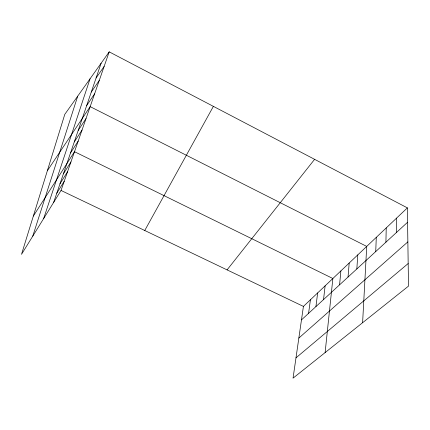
<?xml version="1.0" encoding="UTF-8"?>
<svg xmlns="http://www.w3.org/2000/svg" width="430" height="430" viewBox="0 0 430 430"><rect width="100%" height="100%" fill="white"/><g stroke="black" fill="none" stroke-linecap="round" stroke-linejoin="round"><path stroke-width="0.64" d="M396.514 232.436L396.584 218.112M385.909 242.197L386.226 227.922M375.734 251.561L376.282 237.349M362.608 322.704L366.72 246.411L90.16 106.635L47.348 170.758M356.835 268.949L357.787 254.877M348.047 277.033L349.181 263.036M339.582 284.821L340.877 270.911M325.118 352.589L332.863 278.506L74.503 151.693L33.33 216.102M323.537 299.586L325.123 285.837M315.932 306.585L317.646 292.927M308.579 313.346L310.417 299.78M407.371 207.883L303.424 306.407L293.05 378.153L408.5 286.117L407.371 207.883L109.204 51.847L64.796 114.337L21.5 254.361L61.033 190.452L109.204 51.847M32.75 236.172L77.722 96.143M43.666 218.531L90.042 78.808M53.653 202.385L101.125 63.21M144.754 230.501L213.387 106.371M56.776 193.226L64.221 181.283M60.017 183.723L67.521 171.78M63.382 173.87L70.95 161.922M70.498 152.994L78.19 141.078M74.272 141.932L82.028 130.048M78.201 130.414L86.016 118.572M86.693 105.527L94.616 93.815M91.289 92.052L99.266 80.437M96.094 77.964L104.124 66.462M227.083 269.884L314.599 159.337M301.478 319.882L407.575 222.262M298.85 338.061L407.86 241.88M295.99 357.846L408.172 263.542M61.033 190.452L303.424 306.407"/></g></svg>
